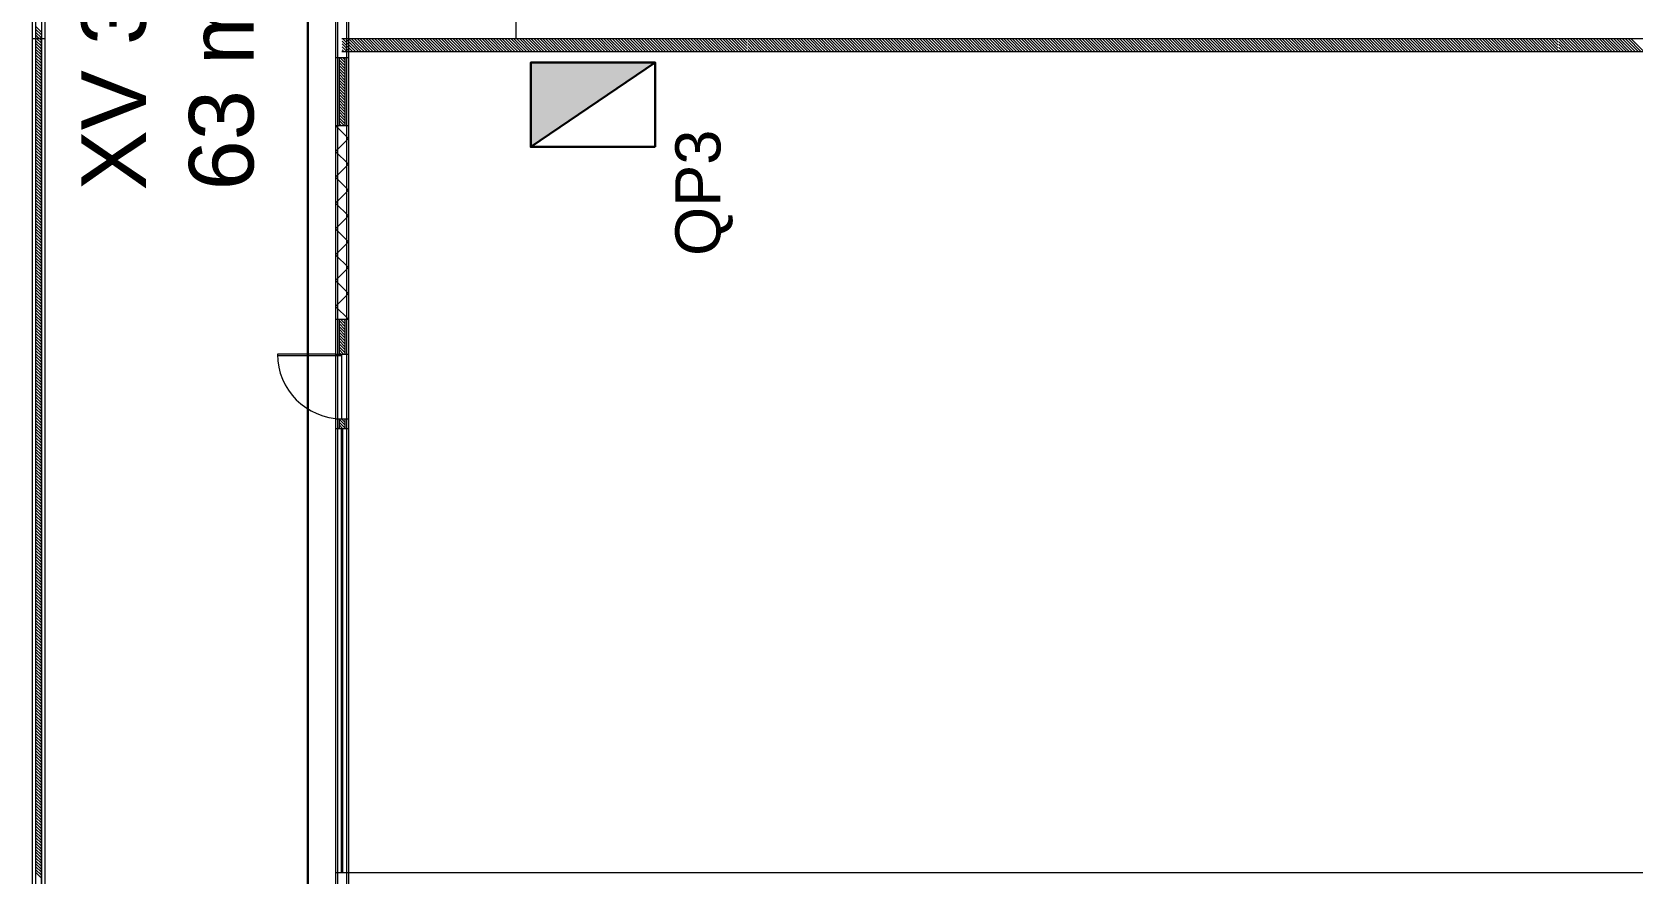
# Model space of a CAD drawing. Header units: millimetres. Extents: x -32 to 1412, y -324 to 2887.
# Drawn here: x 1013.12 to 1037.91, y 1971.12 to 1984.16 of the extents above; entities that cross this region are included whole.
import ezdxf

# ---------------------------------------------------------------- set-up
doc = ezdxf.new("R2010")
doc.units = ezdxf.units.MM
doc.header["$LTSCALE"] = 0.5
doc.layers.add('arquitetura', color=252, linetype='CONTINUOUS', lineweight=5)
doc.layers.add('quadros eletricos', color=3, linetype='CONTINUOUS', lineweight=30)
doc.styles.add('Arial nw', font='ARIALN.TTF')

msp = doc.modelspace()

# ---------------------------------------------------------------- hatches: boundary and pattern name
at = {"layer": 'quadros eletricos'}
msp.add_hatch(color=256, dxfattribs=at).paths.add_polyline_path([(1020.844, 1982.378), (1022.774, 1983.685), (1020.844, 1983.685)])

# ---------------------------------------------------------------- linework, layer by layer
at = {"layer": 'arquitetura', "color": 252}
for p, q in [((1017.851, 2027.151), (1017.851, 1958.009)), ((1017.991, 2027.151), (1017.991, 1958.009)), ((1013.121, 2016.346), (1013.121, 1958.009)), ((1013.176, 2016.346), (1013.176, 1958.009)), ((1013.266, 2016.346), (1013.266, 1958.009)), ((1013.321, 2016.346), (1013.321, 1958.009)), ((1017.821, 1996.493), (1017.821, 1958.009)), ((1018.021, 1996.404), (1018.021, 1958.009)), ((1020.621, 1984.059), (1020.621, 1987.159)), ((1013.266, 1984.158), (1013.176, 1984.248)), ((1013.266, 1984.113), (1013.176, 1984.203)), ((1013.121, 1984.058), (1013.121, 1958.209)), ((1013.121, 1984.058), (1013.321, 1984.058)), ((1013.266, 1984.068), (1013.176, 1984.158)), ((1013.231, 1984.059), (1013.176, 1984.114)), ((1013.186, 1984.059), (1013.176, 1984.069)), ((1013.176, 1984.058), (1013.176, 1958.209)), ((1013.176, 1984.058), (1013.176, 1958.209)), ((1013.266, 1984.058), (1013.176, 1984.058)), ((1013.266, 1983.939), (1013.176, 1984.029)), ((1013.266, 1983.894), (1013.176, 1983.984)), ((1013.266, 1983.849), (1013.176, 1983.939)), ((1013.266, 1983.984), (1013.192, 1984.058)), ((1013.266, 1984.029), (1013.237, 1984.058)), ((1013.266, 1984.058), (1013.266, 1958.209)), ((1013.266, 1958.209), (1013.266, 1984.058)), ((1013.321, 1984.058), (1013.321, 1958.209)), ((1017.917, 1984.059), (1057.543, 1984.059)), ((1018.085, 1983.859), (1017.926, 1984.019)), ((1018.04, 1983.859), (1017.926, 1983.974)), ((1017.995, 1983.859), (1017.926, 1983.929)), ((1018.13, 1983.859), (1017.93, 1984.059)), ((1018.175, 1983.859), (1017.975, 1984.059)), ((1018.22, 1983.859), (1018.02, 1984.059)), ((1018.265, 1983.859), (1018.065, 1984.059)), ((1018.309, 1983.859), (1018.109, 1984.059)), ((1018.354, 1983.859), (1018.154, 1984.059)), ((1018.399, 1983.859), (1018.199, 1984.059)), ((1018.444, 1983.859), (1018.244, 1984.059)), ((1018.489, 1983.859), (1018.289, 1984.059)), ((1018.534, 1983.859), (1018.334, 1984.059)), ((1018.579, 1983.859), (1018.379, 1984.059)), ((1018.624, 1983.859), (1018.424, 1984.059)), ((1018.669, 1983.859), (1018.469, 1984.059)), ((1018.714, 1983.859), (1018.514, 1984.059)), ((1018.758, 1983.859), (1018.558, 1984.059)), ((1018.803, 1983.859), (1018.603, 1984.059)), ((1018.848, 1983.859), (1018.648, 1984.059)), ((1018.893, 1983.859), (1018.693, 1984.059)), ((1018.938, 1983.859), (1018.738, 1984.059)), ((1018.983, 1983.859), (1018.783, 1984.059)), ((1019.028, 1983.859), (1018.828, 1984.059)), ((1019.073, 1983.859), (1018.873, 1984.059)), ((1019.118, 1983.859), (1018.918, 1984.059)), ((1019.163, 1983.859), (1018.963, 1984.059)), ((1019.207, 1983.859), (1019.007, 1984.059)), ((1019.252, 1983.859), (1019.052, 1984.059)), ((1019.297, 1983.859), (1019.097, 1984.059)), ((1019.342, 1983.859), (1019.142, 1984.059)), ((1019.387, 1983.859), (1019.187, 1984.059)), ((1019.432, 1983.859), (1019.232, 1984.059)), ((1019.477, 1983.859), (1019.277, 1984.059)), ((1019.522, 1983.859), (1019.322, 1984.059)), ((1019.567, 1983.859), (1019.367, 1984.059)), ((1019.612, 1983.859), (1019.412, 1984.059)), ((1019.656, 1983.859), (1019.456, 1984.059)), ((1019.701, 1983.859), (1019.501, 1984.059)), ((1019.746, 1983.859), (1019.546, 1984.059)), ((1019.791, 1983.859), (1019.591, 1984.059)), ((1019.836, 1983.859), (1019.636, 1984.059)), ((1019.881, 1983.859), (1019.681, 1984.059)), ((1019.926, 1983.859), (1019.726, 1984.059)), ((1019.971, 1983.859), (1019.771, 1984.059)), ((1020.016, 1983.859), (1019.816, 1984.059)), ((1020.061, 1983.859), (1019.861, 1984.059)), ((1020.105, 1983.859), (1019.905, 1984.059)), ((1020.15, 1983.859), (1019.95, 1984.059)), ((1020.195, 1983.859), (1019.995, 1984.059)), ((1020.24, 1983.859), (1020.04, 1984.059)), ((1020.285, 1983.859), (1020.085, 1984.059)), ((1020.33, 1983.859), (1020.13, 1984.059)), ((1020.375, 1983.859), (1020.175, 1984.059)), ((1020.42, 1983.859), (1020.22, 1984.059)), ((1020.465, 1983.859), (1020.265, 1984.059)), ((1020.51, 1983.859), (1020.31, 1984.059)), ((1020.554, 1983.859), (1020.354, 1984.059)), ((1020.599, 1983.859), (1020.399, 1984.059)), ((1020.644, 1983.859), (1020.444, 1984.059)), ((1020.689, 1983.859), (1020.489, 1984.059)), ((1020.734, 1983.859), (1020.534, 1984.059)), ((1020.779, 1983.859), (1020.579, 1984.059)), ((1020.824, 1983.859), (1020.624, 1984.059)), ((1020.869, 1983.859), (1020.669, 1984.059)), ((1020.914, 1983.859), (1020.714, 1984.059)), ((1020.959, 1983.859), (1020.759, 1984.059)), ((1021.004, 1983.859), (1020.804, 1984.059)), ((1021.048, 1983.859), (1020.848, 1984.059)), ((1021.093, 1983.859), (1020.893, 1984.059)), ((1021.138, 1983.859), (1020.938, 1984.059)), ((1021.183, 1983.859), (1020.983, 1984.059)), ((1021.228, 1983.859), (1021.028, 1984.059)), ((1021.273, 1983.859), (1021.073, 1984.059)), ((1021.318, 1983.859), (1021.118, 1984.059)), ((1021.363, 1983.859), (1021.163, 1984.059)), ((1021.408, 1983.859), (1021.208, 1984.059)), ((1021.453, 1983.859), (1021.253, 1984.059)), ((1021.497, 1983.859), (1021.297, 1984.059)), ((1021.542, 1983.859), (1021.342, 1984.059)), ((1021.587, 1983.859), (1021.387, 1984.059)), ((1021.632, 1983.859), (1021.432, 1984.059)), ((1021.677, 1983.859), (1021.477, 1984.059)), ((1021.722, 1983.859), (1021.522, 1984.059)), ((1021.767, 1983.859), (1021.567, 1984.059)), ((1021.812, 1983.859), (1021.612, 1984.059)), ((1021.857, 1983.859), (1021.657, 1984.059)), ((1021.902, 1983.859), (1021.702, 1984.059)), ((1021.946, 1983.859), (1021.746, 1984.059)), ((1021.991, 1983.859), (1021.791, 1984.059)), ((1022.036, 1983.859), (1021.836, 1984.059)), ((1022.081, 1983.859), (1021.881, 1984.059)), ((1022.126, 1983.859), (1021.926, 1984.059)), ((1022.171, 1983.859), (1021.971, 1984.059)), ((1022.216, 1983.859), (1022.016, 1984.059)), ((1022.261, 1983.859), (1022.061, 1984.059)), ((1022.306, 1983.859), (1022.106, 1984.059)), ((1022.351, 1983.859), (1022.151, 1984.059)), ((1022.395, 1983.859), (1022.195, 1984.059)), ((1022.44, 1983.859), (1022.24, 1984.059)), ((1022.485, 1983.859), (1022.285, 1984.059)), ((1022.53, 1983.859), (1022.33, 1984.059)), ((1022.575, 1983.859), (1022.375, 1984.059)), ((1022.62, 1983.859), (1022.42, 1984.059)), ((1022.665, 1983.859), (1022.465, 1984.059)), ((1022.71, 1983.859), (1022.51, 1984.059)), ((1022.755, 1983.859), (1022.555, 1984.059)), ((1022.8, 1983.859), (1022.6, 1984.059)), ((1022.844, 1983.859), (1022.644, 1984.059)), ((1022.889, 1983.859), (1022.689, 1984.059)), ((1022.934, 1983.859), (1022.734, 1984.059)), ((1022.979, 1983.859), (1022.779, 1984.059)), ((1023.024, 1983.859), (1022.824, 1984.059)), ((1023.069, 1983.859), (1022.869, 1984.059)), ((1023.114, 1983.859), (1022.914, 1984.059)), ((1023.159, 1983.859), (1022.959, 1984.059)), ((1023.204, 1983.859), (1023.004, 1984.059)), ((1023.249, 1983.859), (1023.049, 1984.059)), ((1023.293, 1983.859), (1023.093, 1984.059)), ((1023.338, 1983.859), (1023.138, 1984.059)), ((1023.383, 1983.859), (1023.183, 1984.059)), ((1023.428, 1983.859), (1023.228, 1984.059)), ((1023.473, 1983.859), (1023.273, 1984.059)), ((1023.518, 1983.859), (1023.318, 1984.059)), ((1023.563, 1983.859), (1023.363, 1984.059)), ((1023.608, 1983.859), (1023.408, 1984.059)), ((1023.653, 1983.859), (1023.453, 1984.059)), ((1023.698, 1983.859), (1023.498, 1984.059)), ((1023.742, 1983.859), (1023.542, 1984.059)), ((1023.787, 1983.859), (1023.587, 1984.059)), ((1023.832, 1983.859), (1023.632, 1984.059)), ((1023.877, 1983.859), (1023.677, 1984.059)), ((1023.922, 1983.859), (1023.722, 1984.059)), ((1023.967, 1983.859), (1023.767, 1984.059)), ((1024.012, 1983.859), (1023.812, 1984.059)), ((1024.057, 1983.859), (1023.857, 1984.059)), ((1024.102, 1983.859), (1023.902, 1984.059)), ((1024.147, 1983.859), (1023.947, 1984.059)), ((1024.191, 1983.859), (1023.991, 1984.059)), ((1024.197, 1983.899), (1024.036, 1984.059)), ((1024.197, 1983.943), (1024.081, 1984.059)), ((1024.197, 1983.988), (1024.126, 1984.059)), ((1024.197, 1984.033), (1024.171, 1984.059)), ((1024.371, 1983.859), (1024.206, 1984.025)), ((1024.326, 1983.859), (1024.206, 1983.98)), ((1024.281, 1983.859), (1024.206, 1983.935)), ((1024.416, 1983.859), (1024.216, 1984.059)), ((1024.461, 1983.859), (1024.261, 1984.059)), ((1024.506, 1983.859), (1024.306, 1984.059)), ((1024.551, 1983.859), (1024.351, 1984.059)), ((1024.596, 1983.859), (1024.396, 1984.059)), ((1024.641, 1983.859), (1024.441, 1984.059)), ((1024.685, 1983.859), (1024.485, 1984.059)), ((1024.73, 1983.859), (1024.53, 1984.059)), ((1024.775, 1983.859), (1024.575, 1984.059)), ((1024.82, 1983.859), (1024.62, 1984.059)), ((1024.865, 1983.859), (1024.665, 1984.059)), ((1024.91, 1983.859), (1024.71, 1984.059)), ((1024.955, 1983.859), (1024.755, 1984.059)), ((1025, 1983.859), (1024.8, 1984.059)), ((1025.045, 1983.859), (1024.845, 1984.059)), ((1025.09, 1983.859), (1024.89, 1984.059)), ((1025.134, 1983.859), (1024.934, 1984.059)), ((1025.179, 1983.859), (1024.979, 1984.059)), ((1025.224, 1983.859), (1025.024, 1984.059)), ((1025.269, 1983.859), (1025.069, 1984.059)), ((1025.314, 1983.859), (1025.114, 1984.059)), ((1025.359, 1983.859), (1025.159, 1984.059)), ((1025.404, 1983.859), (1025.204, 1984.059)), ((1025.449, 1983.859), (1025.249, 1984.059)), ((1025.494, 1983.859), (1025.294, 1984.059)), ((1025.539, 1983.859), (1025.339, 1984.059)), ((1025.583, 1983.859), (1025.383, 1984.059)), ((1025.628, 1983.859), (1025.428, 1984.059)), ((1025.673, 1983.859), (1025.473, 1984.059)), ((1025.718, 1983.859), (1025.518, 1984.059)), ((1025.763, 1983.859), (1025.563, 1984.059)), ((1025.808, 1983.859), (1025.608, 1984.059)), ((1025.853, 1983.859), (1025.653, 1984.059)), ((1025.898, 1983.859), (1025.698, 1984.059)), ((1025.943, 1983.859), (1025.743, 1984.059)), ((1025.988, 1983.859), (1025.788, 1984.059)), ((1026.032, 1983.859), (1025.832, 1984.059)), ((1026.077, 1983.859), (1025.877, 1984.059)), ((1026.122, 1983.859), (1025.922, 1984.059)), ((1026.167, 1983.859), (1025.967, 1984.059)), ((1026.212, 1983.859), (1026.012, 1984.059)), ((1026.257, 1983.859), (1026.057, 1984.059)), ((1026.302, 1983.859), (1026.102, 1984.059)), ((1026.347, 1983.859), (1026.147, 1984.059)), ((1026.392, 1983.859), (1026.192, 1984.059)), ((1026.437, 1983.859), (1026.237, 1984.059)), ((1026.481, 1983.859), (1026.281, 1984.059)), ((1026.526, 1983.859), (1026.326, 1984.059)), ((1026.571, 1983.859), (1026.371, 1984.059)), ((1026.616, 1983.859), (1026.416, 1984.059)), ((1026.661, 1983.859), (1026.461, 1984.059)), ((1026.706, 1983.859), (1026.506, 1984.059)), ((1026.751, 1983.859), (1026.551, 1984.059)), ((1026.796, 1983.859), (1026.596, 1984.059)), ((1026.841, 1983.859), (1026.641, 1984.059)), ((1026.886, 1983.859), (1026.686, 1984.059)), ((1026.93, 1983.859), (1026.73, 1984.059)), ((1026.975, 1983.859), (1026.775, 1984.059)), ((1027.02, 1983.859), (1026.82, 1984.059)), ((1027.065, 1983.859), (1026.865, 1984.059)), ((1027.11, 1983.859), (1026.91, 1984.059)), ((1027.155, 1983.859), (1026.955, 1984.059)), ((1027.2, 1983.859), (1027, 1984.059)), ((1027.245, 1983.859), (1027.045, 1984.059)), ((1027.29, 1983.859), (1027.09, 1984.059)), ((1027.335, 1983.859), (1027.135, 1984.059)), ((1027.379, 1983.859), (1027.179, 1984.059)), ((1027.424, 1983.859), (1027.224, 1984.059)), ((1027.469, 1983.859), (1027.269, 1984.059)), ((1027.514, 1983.859), (1027.314, 1984.059)), ((1027.559, 1983.859), (1027.359, 1984.059)), ((1027.604, 1983.859), (1027.404, 1984.059)), ((1027.649, 1983.859), (1027.449, 1984.059)), ((1027.694, 1983.859), (1027.494, 1984.059)), ((1027.739, 1983.859), (1027.539, 1984.059)), ((1027.784, 1983.859), (1027.584, 1984.059)), ((1027.828, 1983.859), (1027.628, 1984.059)), ((1027.873, 1983.859), (1027.673, 1984.059)), ((1027.918, 1983.859), (1027.718, 1984.059)), ((1027.963, 1983.859), (1027.763, 1984.059)), ((1028.008, 1983.859), (1027.808, 1984.059)), ((1028.053, 1983.859), (1027.853, 1984.059)), ((1028.098, 1983.859), (1027.898, 1984.059)), ((1028.143, 1983.859), (1027.943, 1984.059)), ((1028.188, 1983.859), (1027.988, 1984.059)), ((1028.233, 1983.859), (1028.033, 1984.059)), ((1028.278, 1983.859), (1028.078, 1984.059)), ((1028.322, 1983.859), (1028.122, 1984.059)), ((1028.367, 1983.859), (1028.167, 1984.059)), ((1028.412, 1983.859), (1028.212, 1984.059)), ((1028.457, 1983.859), (1028.257, 1984.059)), ((1028.502, 1983.859), (1028.302, 1984.059)), ((1028.547, 1983.859), (1028.347, 1984.059)), ((1028.592, 1983.859), (1028.392, 1984.059)), ((1028.637, 1983.859), (1028.437, 1984.059)), ((1028.682, 1983.859), (1028.482, 1984.059)), ((1028.727, 1983.859), (1028.527, 1984.059)), ((1028.771, 1983.859), (1028.571, 1984.059)), ((1028.816, 1983.859), (1028.616, 1984.059)), ((1028.861, 1983.859), (1028.661, 1984.059)), ((1028.906, 1983.859), (1028.706, 1984.059)), ((1028.951, 1983.859), (1028.751, 1984.059)), ((1028.996, 1983.859), (1028.796, 1984.059)), ((1029.041, 1983.859), (1028.841, 1984.059)), ((1029.086, 1983.859), (1028.886, 1984.059)), ((1029.131, 1983.859), (1028.931, 1984.059)), ((1029.176, 1983.859), (1028.976, 1984.059)), ((1029.22, 1983.859), (1029.02, 1984.059)), ((1029.265, 1983.859), (1029.065, 1984.059)), ((1029.31, 1983.859), (1029.11, 1984.059)), ((1029.355, 1983.859), (1029.155, 1984.059)), ((1029.4, 1983.859), (1029.2, 1984.059)), ((1029.445, 1983.859), (1029.245, 1984.059)), ((1029.49, 1983.859), (1029.29, 1984.059)), ((1029.535, 1983.859), (1029.335, 1984.059)), ((1029.58, 1983.859), (1029.38, 1984.059)), ((1029.625, 1983.859), (1029.425, 1984.059)), ((1029.669, 1983.859), (1029.469, 1984.059)), ((1029.714, 1983.859), (1029.514, 1984.059)), ((1029.759, 1983.859), (1029.559, 1984.059)), ((1029.804, 1983.859), (1029.604, 1984.059)), ((1029.849, 1983.859), (1029.649, 1984.059)), ((1029.894, 1983.859), (1029.694, 1984.059)), ((1029.939, 1983.859), (1029.739, 1984.059)), ((1029.984, 1983.859), (1029.784, 1984.059)), ((1030.029, 1983.859), (1029.829, 1984.059)), ((1030.074, 1983.859), (1029.874, 1984.059)), ((1030.118, 1983.859), (1029.918, 1984.059)), ((1030.163, 1983.859), (1029.963, 1984.059)), ((1030.208, 1983.859), (1030.008, 1984.059)), ((1030.253, 1983.859), (1030.053, 1984.059)), ((1030.298, 1983.859), (1030.098, 1984.059)), ((1030.343, 1983.859), (1030.143, 1984.059)), ((1030.388, 1983.859), (1030.188, 1984.059)), ((1030.433, 1983.859), (1030.233, 1984.059)), ((1030.477, 1983.86), (1030.278, 1984.059)), ((1030.477, 1983.905), (1030.323, 1984.059)), ((1030.477, 1983.95), (1030.367, 1984.059)), ((1030.477, 1983.995), (1030.412, 1984.059)), ((1030.477, 1984.039), (1030.457, 1984.059)), ((1030.657, 1983.859), (1030.486, 1984.031)), ((1030.612, 1983.859), (1030.486, 1983.986)), ((1030.567, 1983.859), (1030.486, 1983.941)), ((1030.702, 1983.859), (1030.502, 1984.059)), ((1030.747, 1983.859), (1030.547, 1984.059)), ((1030.792, 1983.859), (1030.592, 1984.059)), ((1030.837, 1983.859), (1030.637, 1984.059)), ((1030.882, 1983.859), (1030.682, 1984.059)), ((1030.927, 1983.859), (1030.727, 1984.059)), ((1030.972, 1983.859), (1030.772, 1984.059)), ((1031.016, 1983.859), (1030.816, 1984.059)), ((1031.061, 1983.859), (1030.861, 1984.059)), ((1031.106, 1983.859), (1030.906, 1984.059)), ((1031.151, 1983.859), (1030.951, 1984.059)), ((1031.196, 1983.859), (1030.996, 1984.059)), ((1031.241, 1983.859), (1031.041, 1984.059)), ((1031.286, 1983.859), (1031.086, 1984.059)), ((1031.331, 1983.859), (1031.131, 1984.059)), ((1031.376, 1983.859), (1031.176, 1984.059)), ((1031.421, 1983.859), (1031.221, 1984.059)), ((1031.466, 1983.859), (1031.266, 1984.059)), ((1031.51, 1983.859), (1031.31, 1984.059)), ((1031.555, 1983.859), (1031.355, 1984.059)), ((1031.6, 1983.859), (1031.4, 1984.059)), ((1031.645, 1983.859), (1031.445, 1984.059)), ((1031.69, 1983.859), (1031.49, 1984.059)), ((1031.735, 1983.859), (1031.535, 1984.059)), ((1031.78, 1983.859), (1031.58, 1984.059)), ((1031.825, 1983.859), (1031.625, 1984.059)), ((1031.87, 1983.859), (1031.67, 1984.059)), ((1031.915, 1983.859), (1031.715, 1984.059)), ((1031.959, 1983.859), (1031.759, 1984.059)), ((1032.004, 1983.859), (1031.804, 1984.059)), ((1032.049, 1983.859), (1031.849, 1984.059)), ((1032.094, 1983.859), (1031.894, 1984.059)), ((1032.139, 1983.859), (1031.939, 1984.059)), ((1032.184, 1983.859), (1031.984, 1984.059)), ((1032.229, 1983.859), (1032.029, 1984.059)), ((1032.274, 1983.859), (1032.074, 1984.059)), ((1032.319, 1983.859), (1032.119, 1984.059)), ((1032.364, 1983.859), (1032.164, 1984.059)), ((1032.408, 1983.859), (1032.208, 1984.059)), ((1032.453, 1983.859), (1032.253, 1984.059)), ((1032.498, 1983.859), (1032.298, 1984.059)), ((1032.543, 1983.859), (1032.343, 1984.059)), ((1032.588, 1983.859), (1032.388, 1984.059)), ((1032.633, 1983.859), (1032.433, 1984.059)), ((1032.678, 1983.859), (1032.478, 1984.059)), ((1032.723, 1983.859), (1032.523, 1984.059)), ((1032.768, 1983.859), (1032.568, 1984.059)), ((1032.813, 1983.859), (1032.613, 1984.059)), ((1032.857, 1983.859), (1032.657, 1984.059)), ((1032.902, 1983.859), (1032.702, 1984.059)), ((1032.947, 1983.859), (1032.747, 1984.059)), ((1032.992, 1983.859), (1032.792, 1984.059)), ((1033.037, 1983.859), (1032.837, 1984.059)), ((1033.082, 1983.859), (1032.882, 1984.059)), ((1033.127, 1983.859), (1032.927, 1984.059)), ((1033.172, 1983.859), (1032.972, 1984.059)), ((1033.217, 1983.859), (1033.017, 1984.059)), ((1033.262, 1983.859), (1033.062, 1984.059)), ((1033.306, 1983.859), (1033.106, 1984.059)), ((1033.351, 1983.859), (1033.151, 1984.059)), ((1033.396, 1983.859), (1033.196, 1984.059)), ((1033.441, 1983.859), (1033.241, 1984.059)), ((1033.486, 1983.859), (1033.286, 1984.059)), ((1033.531, 1983.859), (1033.331, 1984.059)), ((1033.576, 1983.859), (1033.376, 1984.059)), ((1033.621, 1983.859), (1033.421, 1984.059)), ((1033.666, 1983.859), (1033.466, 1984.059)), ((1033.711, 1983.859), (1033.511, 1984.059)), ((1033.755, 1983.859), (1033.555, 1984.059)), ((1033.8, 1983.859), (1033.6, 1984.059)), ((1033.845, 1983.859), (1033.645, 1984.059)), ((1033.89, 1983.859), (1033.69, 1984.059)), ((1033.935, 1983.859), (1033.735, 1984.059)), ((1033.98, 1983.859), (1033.78, 1984.059)), ((1034.025, 1983.859), (1033.825, 1984.059)), ((1034.07, 1983.859), (1033.87, 1984.059)), ((1034.115, 1983.859), (1033.915, 1984.059)), ((1034.16, 1983.859), (1033.96, 1984.059)), ((1034.204, 1983.859), (1034.004, 1984.059)), ((1034.249, 1983.859), (1034.049, 1984.059)), ((1034.294, 1983.859), (1034.094, 1984.059)), ((1034.339, 1983.859), (1034.139, 1984.059)), ((1034.384, 1983.859), (1034.184, 1984.059)), ((1034.429, 1983.859), (1034.229, 1984.059)), ((1034.474, 1983.859), (1034.274, 1984.059)), ((1034.519, 1983.859), (1034.319, 1984.059)), ((1034.564, 1983.859), (1034.364, 1984.059)), ((1034.609, 1983.859), (1034.409, 1984.059)), ((1034.653, 1983.859), (1034.453, 1984.059)), ((1034.698, 1983.859), (1034.498, 1984.059)), ((1034.743, 1983.859), (1034.543, 1984.059)), ((1034.788, 1983.859), (1034.588, 1984.059)), ((1034.833, 1983.859), (1034.633, 1984.059)), ((1034.878, 1983.859), (1034.678, 1984.059)), ((1034.923, 1983.859), (1034.723, 1984.059)), ((1034.968, 1983.859), (1034.768, 1984.059)), ((1035.013, 1983.859), (1034.813, 1984.059)), ((1035.058, 1983.859), (1034.858, 1984.059)), ((1035.103, 1983.859), (1034.903, 1984.059)), ((1035.147, 1983.859), (1034.947, 1984.059)), ((1035.192, 1983.859), (1034.992, 1984.059)), ((1035.237, 1983.859), (1035.037, 1984.059)), ((1035.282, 1983.859), (1035.082, 1984.059)), ((1035.327, 1983.859), (1035.127, 1984.059)), ((1035.372, 1983.859), (1035.172, 1984.059)), ((1035.417, 1983.859), (1035.217, 1984.059)), ((1035.462, 1983.859), (1035.262, 1984.059)), ((1035.507, 1983.859), (1035.307, 1984.059)), ((1035.552, 1983.859), (1035.352, 1984.059)), ((1035.596, 1983.859), (1035.396, 1984.059)), ((1035.641, 1983.859), (1035.441, 1984.059)), ((1035.686, 1983.859), (1035.486, 1984.059)), ((1035.731, 1983.859), (1035.531, 1984.059)), ((1035.776, 1983.859), (1035.576, 1984.059)), ((1035.821, 1983.859), (1035.621, 1984.059)), ((1035.866, 1983.859), (1035.666, 1984.059)), ((1035.911, 1983.859), (1035.711, 1984.059)), ((1035.956, 1983.859), (1035.756, 1984.059)), ((1036.001, 1983.859), (1035.801, 1984.059)), ((1036.045, 1983.859), (1035.845, 1984.059)), ((1036.09, 1983.859), (1035.89, 1984.059)), ((1036.135, 1983.859), (1035.935, 1984.059)), ((1036.18, 1983.859), (1035.98, 1984.059)), ((1036.225, 1983.859), (1036.025, 1984.059)), ((1036.27, 1983.859), (1036.07, 1984.059)), ((1036.315, 1983.859), (1036.115, 1984.059)), ((1036.36, 1983.859), (1036.16, 1984.059)), ((1036.405, 1983.859), (1036.205, 1984.059)), ((1036.45, 1983.859), (1036.25, 1984.059)), ((1036.494, 1983.859), (1036.294, 1984.059)), ((1036.539, 1983.859), (1036.339, 1984.059)), ((1036.584, 1983.859), (1036.384, 1984.059)), ((1036.629, 1983.859), (1036.429, 1984.059)), ((1036.674, 1983.859), (1036.474, 1984.059)), ((1036.719, 1983.859), (1036.519, 1984.059)), ((1036.757, 1983.866), (1036.564, 1984.059)), ((1036.757, 1983.911), (1036.609, 1984.059)), ((1036.757, 1983.956), (1036.654, 1984.059)), ((1036.757, 1984.001), (1036.699, 1984.059)), ((1036.757, 1984.046), (1036.743, 1984.059)), ((1036.959, 1983.859), (1036.766, 1984.053)), ((1036.914, 1983.859), (1036.766, 1984.008)), ((1036.869, 1983.859), (1036.766, 1983.963)), ((1037.004, 1983.859), (1036.804, 1984.059)), ((1037.049, 1983.859), (1036.849, 1984.059)), ((1037.094, 1983.859), (1036.894, 1984.059)), ((1037.139, 1983.859), (1036.939, 1984.059)), ((1037.183, 1983.859), (1036.983, 1984.059)), ((1037.228, 1983.859), (1037.028, 1984.059)), ((1037.273, 1983.859), (1037.073, 1984.059)), ((1037.318, 1983.859), (1037.118, 1984.059)), ((1037.363, 1983.859), (1037.163, 1984.059)), ((1037.408, 1983.859), (1037.208, 1984.059)), ((1037.453, 1983.859), (1037.253, 1984.059)), ((1037.498, 1983.859), (1037.298, 1984.059)), ((1037.543, 1983.859), (1037.343, 1984.059)), ((1037.588, 1983.859), (1037.388, 1984.059)), ((1037.632, 1983.859), (1037.432, 1984.059)), ((1037.677, 1983.859), (1037.477, 1984.059)), ((1037.722, 1983.859), (1037.522, 1984.059)), ((1037.767, 1983.859), (1037.567, 1984.059)), ((1037.812, 1983.859), (1037.612, 1984.059)), ((1037.857, 1983.859), (1037.657, 1984.059)), ((1037.902, 1983.859), (1037.702, 1984.059)), ((1037.947, 1983.859), (1037.747, 1984.059)), ((1037.992, 1983.859), (1037.792, 1984.059)), ((1038.037, 1983.859), (1037.837, 1984.059)), ((1038.081, 1983.859), (1037.881, 1984.059)), ((1013.266, 1983.804), (1013.176, 1983.894)), ((1013.266, 1983.76), (1013.176, 1983.85)), ((1013.266, 1983.715), (1013.176, 1983.805)), ((1013.266, 1983.67), (1013.176, 1983.76)), ((1013.266, 1983.625), (1013.176, 1983.715)), ((1017.821, 1983.759), (1017.821, 1982.709)), ((1018.021, 1983.759), (1017.821, 1983.759)), ((1017.876, 1983.759), (1017.876, 1982.709)), ((1017.966, 1983.64), (1017.876, 1983.73)), ((1017.966, 1983.595), (1017.876, 1983.685)), ((1017.966, 1983.684), (1017.892, 1983.759)), ((1017.917, 1983.859), (1057.541, 1983.859)), ((1017.95, 1983.859), (1017.926, 1983.884)), ((1017.966, 1983.729), (1017.936, 1983.759)), ((1017.966, 1983.759), (1017.966, 1982.709)), ((1018.021, 1983.759), (1018.021, 1982.709)), ((1024.236, 1983.859), (1024.206, 1983.89)), ((1030.523, 1983.859), (1030.486, 1983.896)), ((1036.824, 1983.859), (1036.766, 1983.918)), ((1036.779, 1983.859), (1036.766, 1983.873)), ((1013.266, 1983.58), (1013.176, 1983.67)), ((1013.266, 1983.535), (1013.176, 1983.625)), ((1013.266, 1983.49), (1013.176, 1983.58)), ((1013.266, 1983.445), (1013.176, 1983.535)), ((1013.266, 1983.4), (1013.176, 1983.49)), ((1013.266, 1983.355), (1013.176, 1983.445)), ((1017.966, 1983.55), (1017.876, 1983.64)), ((1017.966, 1983.505), (1017.876, 1983.595)), ((1017.966, 1983.46), (1017.876, 1983.55)), ((1017.966, 1983.415), (1017.876, 1983.505)), ((1017.966, 1983.37), (1017.876, 1983.46)), ((1013.266, 1983.311), (1013.176, 1983.401)), ((1013.266, 1983.266), (1013.176, 1983.356)), ((1013.266, 1983.221), (1013.176, 1983.311)), ((1013.266, 1983.176), (1013.176, 1983.266)), ((1013.266, 1983.131), (1013.176, 1983.221)), ((1017.966, 1983.325), (1017.876, 1983.415)), ((1017.966, 1983.28), (1017.876, 1983.37)), ((1017.966, 1983.235), (1017.876, 1983.325)), ((1017.966, 1983.19), (1017.876, 1983.28)), ((1017.966, 1983.146), (1017.876, 1983.236)), ((1017.966, 1983.101), (1017.876, 1983.191)), ((1013.266, 1983.086), (1013.176, 1983.176)), ((1013.266, 1983.041), (1013.176, 1983.131)), ((1013.266, 1982.996), (1013.176, 1983.086)), ((1013.266, 1982.951), (1013.176, 1983.041)), ((1013.266, 1982.906), (1013.176, 1982.996)), ((1013.266, 1982.862), (1013.176, 1982.952)), ((1017.966, 1983.056), (1017.876, 1983.146)), ((1017.966, 1983.011), (1017.876, 1983.101)), ((1017.966, 1982.966), (1017.876, 1983.056)), ((1017.966, 1982.921), (1017.876, 1983.011)), ((1017.966, 1982.876), (1017.876, 1982.966)), ((1013.266, 1982.817), (1013.176, 1982.907)), ((1013.266, 1982.772), (1013.176, 1982.862)), ((1013.266, 1982.727), (1013.176, 1982.817)), ((1013.266, 1982.682), (1013.176, 1982.772)), ((1013.266, 1982.637), (1013.176, 1982.727)), ((1017.821, 1982.709), (1018.021, 1982.709)), ((1017.821, 1982.709), (1018.021, 1982.509)), ((1017.966, 1982.831), (1017.876, 1982.921)), ((1017.966, 1982.786), (1017.876, 1982.876)), ((1017.966, 1982.741), (1017.876, 1982.831)), ((1017.954, 1982.709), (1017.876, 1982.787)), ((1017.909, 1982.709), (1017.876, 1982.742)), ((1013.266, 1982.592), (1013.176, 1982.682)), ((1013.266, 1982.547), (1013.176, 1982.637)), ((1013.266, 1982.502), (1013.176, 1982.592)), ((1013.266, 1982.457), (1013.176, 1982.547)), ((1013.266, 1982.413), (1013.176, 1982.503)), ((1013.266, 1982.368), (1013.176, 1982.458)), ((1017.821, 1982.309), (1018.021, 1982.509)), ((1013.266, 1982.323), (1013.176, 1982.413)), ((1013.266, 1982.278), (1013.176, 1982.368)), ((1013.266, 1982.233), (1013.176, 1982.323)), ((1013.266, 1982.188), (1013.176, 1982.278)), ((1013.266, 1982.143), (1013.176, 1982.233)), ((1017.821, 1982.309), (1018.021, 1982.109)), ((1013.266, 1982.098), (1013.176, 1982.188)), ((1013.266, 1982.053), (1013.176, 1982.143)), ((1013.266, 1982.008), (1013.176, 1982.098)), ((1013.266, 1981.964), (1013.176, 1982.054)), ((1013.266, 1981.919), (1013.176, 1982.009)), ((1013.266, 1981.874), (1013.176, 1981.964)), ((1017.821, 1981.909), (1018.021, 1982.109)), ((1013.266, 1981.829), (1013.176, 1981.919)), ((1013.266, 1981.784), (1013.176, 1981.874)), ((1013.266, 1981.739), (1013.176, 1981.829)), ((1013.266, 1981.694), (1013.176, 1981.784)), ((1013.266, 1981.649), (1013.176, 1981.739)), ((1013.266, 1981.604), (1013.176, 1981.694)), ((1017.821, 1981.909), (1018.021, 1981.709)), ((1017.821, 1981.509), (1018.021, 1981.709)), ((1013.266, 1981.559), (1013.176, 1981.649)), ((1013.266, 1981.515), (1013.176, 1981.605)), ((1013.266, 1981.47), (1013.176, 1981.56)), ((1013.266, 1981.425), (1013.176, 1981.515)), ((1013.266, 1981.38), (1013.176, 1981.47)), ((1017.821, 1981.509), (1018.021, 1981.309)), ((1013.266, 1981.335), (1013.176, 1981.425)), ((1013.266, 1981.29), (1013.176, 1981.38)), ((1013.266, 1981.245), (1013.176, 1981.335)), ((1013.266, 1981.2), (1013.176, 1981.29)), ((1013.266, 1981.155), (1013.176, 1981.245)), ((1013.266, 1981.11), (1013.176, 1981.2)), ((1017.821, 1981.109), (1018.021, 1981.309)), ((1013.266, 1981.065), (1013.176, 1981.155)), ((1013.266, 1981.021), (1013.176, 1981.111)), ((1013.266, 1980.976), (1013.176, 1981.066)), ((1013.266, 1980.931), (1013.176, 1981.021)), ((1013.266, 1980.886), (1013.176, 1980.976)), ((1017.821, 1981.109), (1018.021, 1980.909)), ((1013.266, 1980.841), (1013.176, 1980.931)), ((1013.266, 1980.796), (1013.176, 1980.886)), ((1013.266, 1980.751), (1013.176, 1980.841)), ((1013.266, 1980.706), (1013.176, 1980.796)), ((1013.266, 1980.661), (1013.176, 1980.751)), ((1013.266, 1980.616), (1013.176, 1980.706)), ((1017.821, 1980.709), (1018.021, 1980.909)), ((1017.821, 1980.709), (1018.021, 1980.509)), ((1013.266, 1980.572), (1013.176, 1980.662)), ((1013.266, 1980.527), (1013.176, 1980.617)), ((1013.266, 1980.482), (1013.176, 1980.572)), ((1013.266, 1980.437), (1013.176, 1980.527)), ((1013.266, 1980.392), (1013.176, 1980.482)), ((1017.821, 1980.309), (1018.021, 1980.509)), ((1013.266, 1980.347), (1013.176, 1980.437)), ((1013.266, 1980.302), (1013.176, 1980.392)), ((1013.266, 1980.257), (1013.176, 1980.347)), ((1013.266, 1980.212), (1013.176, 1980.302)), ((1013.266, 1980.167), (1013.176, 1980.257)), ((1013.266, 1980.123), (1013.176, 1980.213)), ((1017.821, 1980.309), (1018.021, 1980.109)), ((1013.266, 1980.078), (1013.176, 1980.168)), ((1013.266, 1980.033), (1013.176, 1980.123)), ((1013.266, 1979.988), (1013.176, 1980.078)), ((1013.266, 1979.943), (1013.176, 1980.033)), ((1013.266, 1979.898), (1013.176, 1979.988)), ((1017.821, 1979.909), (1018.021, 1980.109)), ((1013.266, 1979.853), (1013.176, 1979.943)), ((1013.266, 1979.808), (1013.176, 1979.898)), ((1013.266, 1979.763), (1013.176, 1979.853)), ((1013.266, 1979.718), (1013.176, 1979.808)), ((1013.266, 1979.674), (1013.176, 1979.764)), ((1013.266, 1979.629), (1013.176, 1979.719)), ((1017.821, 1979.909), (1018.021, 1979.709)), ((1013.266, 1979.584), (1013.176, 1979.674)), ((1013.266, 1979.539), (1013.176, 1979.629)), ((1013.266, 1979.494), (1013.176, 1979.584)), ((1013.266, 1979.449), (1013.176, 1979.539)), ((1013.266, 1979.404), (1013.176, 1979.494)), ((1017.821, 1979.709), (1017.821, 1979.169)), ((1017.821, 1979.709), (1018.021, 1979.709)), ((1017.876, 1979.709), (1017.876, 1979.169)), ((1017.966, 1979.598), (1017.876, 1979.688)), ((1017.966, 1979.553), (1017.876, 1979.643)), ((1017.966, 1979.509), (1017.876, 1979.599)), ((1017.966, 1979.464), (1017.876, 1979.554)), ((1017.966, 1979.419), (1017.876, 1979.509)), ((1017.966, 1979.374), (1017.876, 1979.464)), ((1017.966, 1979.643), (1017.9, 1979.709)), ((1017.966, 1979.688), (1017.945, 1979.709)), ((1017.966, 1979.709), (1017.966, 1979.169)), ((1018.021, 1979.709), (1018.021, 1979.169)), ((1013.266, 1979.359), (1013.176, 1979.449)), ((1013.266, 1979.314), (1013.176, 1979.404)), ((1013.266, 1979.269), (1013.176, 1979.359)), ((1013.266, 1979.225), (1013.176, 1979.315)), ((1013.266, 1979.18), (1013.176, 1979.27)), ((1013.266, 1979.135), (1013.176, 1979.225)), ((1017.966, 1979.329), (1017.876, 1979.419)), ((1017.966, 1979.284), (1017.876, 1979.374)), ((1017.966, 1979.239), (1017.876, 1979.329)), ((1017.966, 1979.194), (1017.876, 1979.284)), ((1017.946, 1979.169), (1017.876, 1979.239)), ((1013.266, 1979.09), (1013.176, 1979.18)), ((1013.266, 1979.045), (1013.176, 1979.135)), ((1013.266, 1979), (1013.176, 1979.09)), ((1013.266, 1978.955), (1013.176, 1979.045)), ((1013.266, 1978.91), (1013.176, 1979)), ((1017.821, 1979.169), (1016.921, 1979.169)), ((1017.921, 1979.144), (1016.921, 1979.144)), ((1017.821, 1979.169), (1018.021, 1979.169)), ((1017.902, 1979.169), (1017.876, 1979.194)), ((1017.921, 1978.169), (1017.921, 1979.169)), ((1013.266, 1978.865), (1013.176, 1978.955)), ((1013.266, 1978.82), (1013.176, 1978.91)), ((1013.266, 1978.776), (1013.176, 1978.866)), ((1013.266, 1978.731), (1013.176, 1978.821)), ((1013.266, 1978.686), (1013.176, 1978.776)), ((1013.266, 1978.641), (1013.176, 1978.731)), ((1013.266, 1978.596), (1013.176, 1978.686)), ((1013.266, 1978.551), (1013.176, 1978.641)), ((1013.266, 1978.506), (1013.176, 1978.596)), ((1013.266, 1978.461), (1013.176, 1978.551)), ((1013.266, 1978.416), (1013.176, 1978.506)), ((1013.266, 1978.371), (1013.176, 1978.461)), ((1013.266, 1978.327), (1013.176, 1978.417)), ((1013.266, 1978.282), (1013.176, 1978.372)), ((1013.266, 1978.237), (1013.176, 1978.327)), ((1013.266, 1978.192), (1013.176, 1978.282)), ((1013.266, 1978.147), (1013.176, 1978.237)), ((1013.266, 1978.102), (1013.176, 1978.192)), ((1013.266, 1978.057), (1013.176, 1978.147)), ((1013.266, 1978.012), (1013.176, 1978.102)), ((1013.266, 1977.967), (1013.176, 1978.057)), ((1013.266, 1977.922), (1013.176, 1978.012)), ((1017.821, 1978.169), (1017.821, 1971.134)), ((1017.821, 1978.169), (1018.021, 1978.169)), ((1017.821, 1978.019), (1018.021, 1978.019)), ((1017.876, 1978.169), (1017.876, 1978.019)), ((1017.966, 1978.072), (1017.876, 1978.162)), ((1017.966, 1978.027), (1017.876, 1978.117)), ((1017.929, 1978.019), (1017.876, 1978.072)), ((1017.884, 1978.019), (1017.876, 1978.027)), ((1017.911, 1978.019), (1017.911, 1971.134)), ((1017.966, 1978.117), (1017.914, 1978.169)), ((1017.931, 1978.019), (1017.931, 1971.134)), ((1017.966, 1978.162), (1017.959, 1978.169)), ((1017.966, 1978.169), (1017.966, 1978.019)), ((1018.021, 1978.169), (1018.021, 1971.134)), ((1013.266, 1977.878), (1013.176, 1977.968)), ((1013.266, 1977.833), (1013.176, 1977.923)), ((1013.266, 1977.788), (1013.176, 1977.878)), ((1013.266, 1977.743), (1013.176, 1977.833)), ((1013.266, 1977.698), (1013.176, 1977.788)), ((1013.266, 1977.653), (1013.176, 1977.743)), ((1013.266, 1977.608), (1013.176, 1977.698)), ((1013.266, 1977.563), (1013.176, 1977.653)), ((1013.266, 1977.518), (1013.176, 1977.608)), ((1013.266, 1977.473), (1013.176, 1977.563)), ((1013.266, 1977.428), (1013.176, 1977.518)), ((1013.266, 1977.384), (1013.176, 1977.474)), ((1013.266, 1977.339), (1013.176, 1977.429)), ((1013.266, 1977.294), (1013.176, 1977.384)), ((1013.266, 1977.249), (1013.176, 1977.339)), ((1013.266, 1977.204), (1013.176, 1977.294)), ((1013.266, 1977.159), (1013.176, 1977.249)), ((1013.266, 1977.114), (1013.176, 1977.204)), ((1013.266, 1977.069), (1013.176, 1977.159)), ((1013.266, 1977.024), (1013.176, 1977.114)), ((1013.266, 1976.979), (1013.176, 1977.069)), ((1013.266, 1976.935), (1013.176, 1977.025)), ((1013.266, 1976.89), (1013.176, 1976.98)), ((1013.266, 1976.845), (1013.176, 1976.935)), ((1013.266, 1976.8), (1013.176, 1976.89)), ((1013.266, 1976.755), (1013.176, 1976.845)), ((1013.266, 1976.71), (1013.176, 1976.8)), ((1013.266, 1976.665), (1013.176, 1976.755)), ((1013.266, 1976.62), (1013.176, 1976.71)), ((1013.266, 1976.575), (1013.176, 1976.665)), ((1013.266, 1976.53), (1013.176, 1976.62)), ((1013.266, 1976.486), (1013.176, 1976.576)), ((1013.266, 1976.441), (1013.176, 1976.531)), ((1013.266, 1976.396), (1013.176, 1976.486)), ((1013.266, 1976.351), (1013.176, 1976.441)), ((1013.266, 1976.306), (1013.176, 1976.396)), ((1013.266, 1976.261), (1013.176, 1976.351)), ((1013.266, 1976.216), (1013.176, 1976.306)), ((1013.266, 1976.171), (1013.176, 1976.261)), ((1013.266, 1976.126), (1013.176, 1976.216)), ((1013.266, 1976.081), (1013.176, 1976.171)), ((1013.266, 1976.037), (1013.176, 1976.127)), ((1013.266, 1975.992), (1013.176, 1976.082)), ((1013.266, 1975.947), (1013.176, 1976.037)), ((1013.266, 1975.902), (1013.176, 1975.992)), ((1013.266, 1975.857), (1013.176, 1975.947)), ((1013.266, 1975.812), (1013.176, 1975.902)), ((1013.266, 1975.767), (1013.176, 1975.857)), ((1013.266, 1975.722), (1013.176, 1975.812)), ((1013.266, 1975.677), (1013.176, 1975.767)), ((1013.266, 1975.632), (1013.176, 1975.722)), ((1013.266, 1975.588), (1013.176, 1975.678)), ((1013.266, 1975.543), (1013.176, 1975.633)), ((1013.266, 1975.498), (1013.176, 1975.588)), ((1013.266, 1975.453), (1013.176, 1975.543)), ((1013.266, 1975.408), (1013.176, 1975.498)), ((1013.266, 1975.363), (1013.176, 1975.453)), ((1013.266, 1975.318), (1013.176, 1975.408)), ((1013.266, 1975.273), (1013.176, 1975.363)), ((1013.266, 1975.228), (1013.176, 1975.318)), ((1013.266, 1975.183), (1013.176, 1975.273)), ((1013.266, 1975.139), (1013.176, 1975.229)), ((1013.266, 1975.094), (1013.176, 1975.184)), ((1013.266, 1975.049), (1013.176, 1975.139)), ((1013.266, 1975.004), (1013.176, 1975.094)), ((1013.266, 1974.959), (1013.176, 1975.049)), ((1013.266, 1974.914), (1013.176, 1975.004)), ((1013.266, 1974.869), (1013.176, 1974.959)), ((1013.266, 1974.824), (1013.176, 1974.914)), ((1013.266, 1974.779), (1013.176, 1974.869)), ((1013.266, 1974.734), (1013.176, 1974.824)), ((1013.266, 1974.69), (1013.176, 1974.78)), ((1013.266, 1974.645), (1013.176, 1974.735)), ((1013.266, 1974.6), (1013.176, 1974.69)), ((1013.266, 1974.555), (1013.176, 1974.645)), ((1013.266, 1974.51), (1013.176, 1974.6)), ((1013.266, 1974.465), (1013.176, 1974.555)), ((1013.266, 1974.42), (1013.176, 1974.51)), ((1013.266, 1974.375), (1013.176, 1974.465)), ((1013.266, 1974.33), (1013.176, 1974.42)), ((1013.266, 1974.285), (1013.176, 1974.375)), ((1013.266, 1974.241), (1013.176, 1974.331)), ((1013.266, 1974.196), (1013.176, 1974.286)), ((1013.266, 1974.151), (1013.176, 1974.241)), ((1013.266, 1974.106), (1013.176, 1974.196)), ((1013.266, 1974.061), (1013.176, 1974.151)), ((1013.266, 1974.016), (1013.176, 1974.106)), ((1013.266, 1973.971), (1013.176, 1974.061)), ((1013.266, 1973.926), (1013.176, 1974.016)), ((1013.266, 1973.881), (1013.176, 1973.971)), ((1013.266, 1973.836), (1013.176, 1973.926)), ((1013.266, 1973.791), (1013.176, 1973.881)), ((1013.266, 1973.747), (1013.176, 1973.837)), ((1013.266, 1973.702), (1013.176, 1973.792)), ((1013.266, 1973.657), (1013.176, 1973.747)), ((1013.266, 1973.612), (1013.176, 1973.702)), ((1013.266, 1973.567), (1013.176, 1973.657)), ((1013.266, 1973.522), (1013.176, 1973.612)), ((1013.266, 1973.477), (1013.176, 1973.567)), ((1013.266, 1973.432), (1013.176, 1973.522)), ((1013.266, 1973.387), (1013.176, 1973.477)), ((1013.266, 1973.342), (1013.176, 1973.432)), ((1013.266, 1973.298), (1013.176, 1973.388)), ((1013.266, 1973.253), (1013.176, 1973.343)), ((1013.266, 1973.208), (1013.176, 1973.298)), ((1013.266, 1973.163), (1013.176, 1973.253)), ((1013.266, 1973.118), (1013.176, 1973.208)), ((1013.266, 1973.073), (1013.176, 1973.163)), ((1013.266, 1973.028), (1013.176, 1973.118)), ((1013.266, 1972.983), (1013.176, 1973.073)), ((1013.266, 1972.938), (1013.176, 1973.028)), ((1013.266, 1972.893), (1013.176, 1972.983)), ((1013.266, 1972.849), (1013.176, 1972.939)), ((1013.266, 1972.804), (1013.176, 1972.894)), ((1013.266, 1972.759), (1013.176, 1972.849)), ((1013.266, 1972.714), (1013.176, 1972.804)), ((1013.266, 1972.669), (1013.176, 1972.759)), ((1013.266, 1972.624), (1013.176, 1972.714)), ((1013.266, 1972.579), (1013.176, 1972.669)), ((1013.266, 1972.534), (1013.176, 1972.624)), ((1013.266, 1972.489), (1013.176, 1972.579)), ((1013.266, 1972.444), (1013.176, 1972.534)), ((1013.266, 1972.4), (1013.176, 1972.49)), ((1013.266, 1972.355), (1013.176, 1972.445)), ((1013.266, 1972.31), (1013.176, 1972.4)), ((1013.266, 1972.265), (1013.176, 1972.355)), ((1013.266, 1972.22), (1013.176, 1972.31)), ((1013.266, 1972.175), (1013.176, 1972.265)), ((1013.266, 1972.13), (1013.176, 1972.22)), ((1013.266, 1972.085), (1013.176, 1972.175)), ((1013.266, 1972.04), (1013.176, 1972.13)), ((1013.266, 1971.995), (1013.176, 1972.085)), ((1013.266, 1971.951), (1013.176, 1972.041)), ((1013.266, 1971.906), (1013.176, 1971.996)), ((1013.266, 1971.861), (1013.176, 1971.951)), ((1013.266, 1971.816), (1013.176, 1971.906)), ((1013.266, 1971.771), (1013.176, 1971.861)), ((1013.266, 1971.726), (1013.176, 1971.816)), ((1013.266, 1971.681), (1013.176, 1971.771)), ((1013.266, 1971.636), (1013.176, 1971.726)), ((1013.266, 1971.591), (1013.176, 1971.681)), ((1013.266, 1971.546), (1013.176, 1971.636)), ((1013.266, 1971.502), (1013.176, 1971.592)), ((1013.266, 1971.457), (1013.176, 1971.547)), ((1013.266, 1971.412), (1013.176, 1971.502)), ((1013.266, 1971.367), (1013.176, 1971.457)), ((1013.266, 1971.322), (1013.176, 1971.412)), ((1013.266, 1971.277), (1013.176, 1971.367)), ((1013.266, 1971.232), (1013.176, 1971.322)), ((1013.266, 1971.187), (1013.176, 1971.277)), ((1013.266, 1971.142), (1013.176, 1971.232)), ((1013.266, 1971.097), (1013.176, 1971.187)), ((1013.266, 1971.053), (1013.176, 1971.143)), ((1017.821, 1971.134), (1017.821, 1969.784)), ((1061.741, 1971.134), (1017.821, 1971.134))]:
    msp.add_line(p, q, dxfattribs=at)
msp.add_arc((1017.921, 1979.169), 1, 180, 270, dxfattribs=at)
at = {"layer": 'quadros eletricos'}
msp.add_line((1022.774, 1983.685), (1020.844, 1982.378), dxfattribs=at)
at = {"layer": 'quadros eletricos', "ltscale": 10}
msp.add_lwpolyline([(1020.844, 2008.829), (1017.395, 2008.829), (1017.395, 1957.244), (1018.825, 1957.244)], dxfattribs=at)
at = {"layer": 'quadros eletricos'}
msp.add_lwpolyline([(1022.774, 1982.378), (1020.844, 1982.378), (1020.844, 1983.685), (1022.774, 1983.685)], close=True, dxfattribs=at)
msp.add_lwpolyline([(1020.844, 1982.378), (1022.774, 1983.685), (1020.844, 1983.685), (1020.844, 1982.378)], dxfattribs=at)

# ---------------------------------------------------------------- texts
at = {"layer": 'quadros eletricos', "attachment_point": 1, "rotation": 90, "style": 'Arial nw'}
for s, width, heights, insert, char_height in [('{\\fArial|b0|i0|c0|p34;XV 3x50 + 25  0,6/1kV\\P63 m}', 17.3254, [3.323], (1013.885, 1981.705), 1), ('{\\fArial|b0|i0|c0|p34;QP3}', 3.15338, [0], (1023.083, 1980.69), 0.7)]:
    msp.add_mtext_dynamic_manual_height_columns(s, width=width, gutter_width=2, heights=heights, dxfattribs=dict(at, insert=insert, char_height=char_height))

doc.saveas('drawing.dxf')
